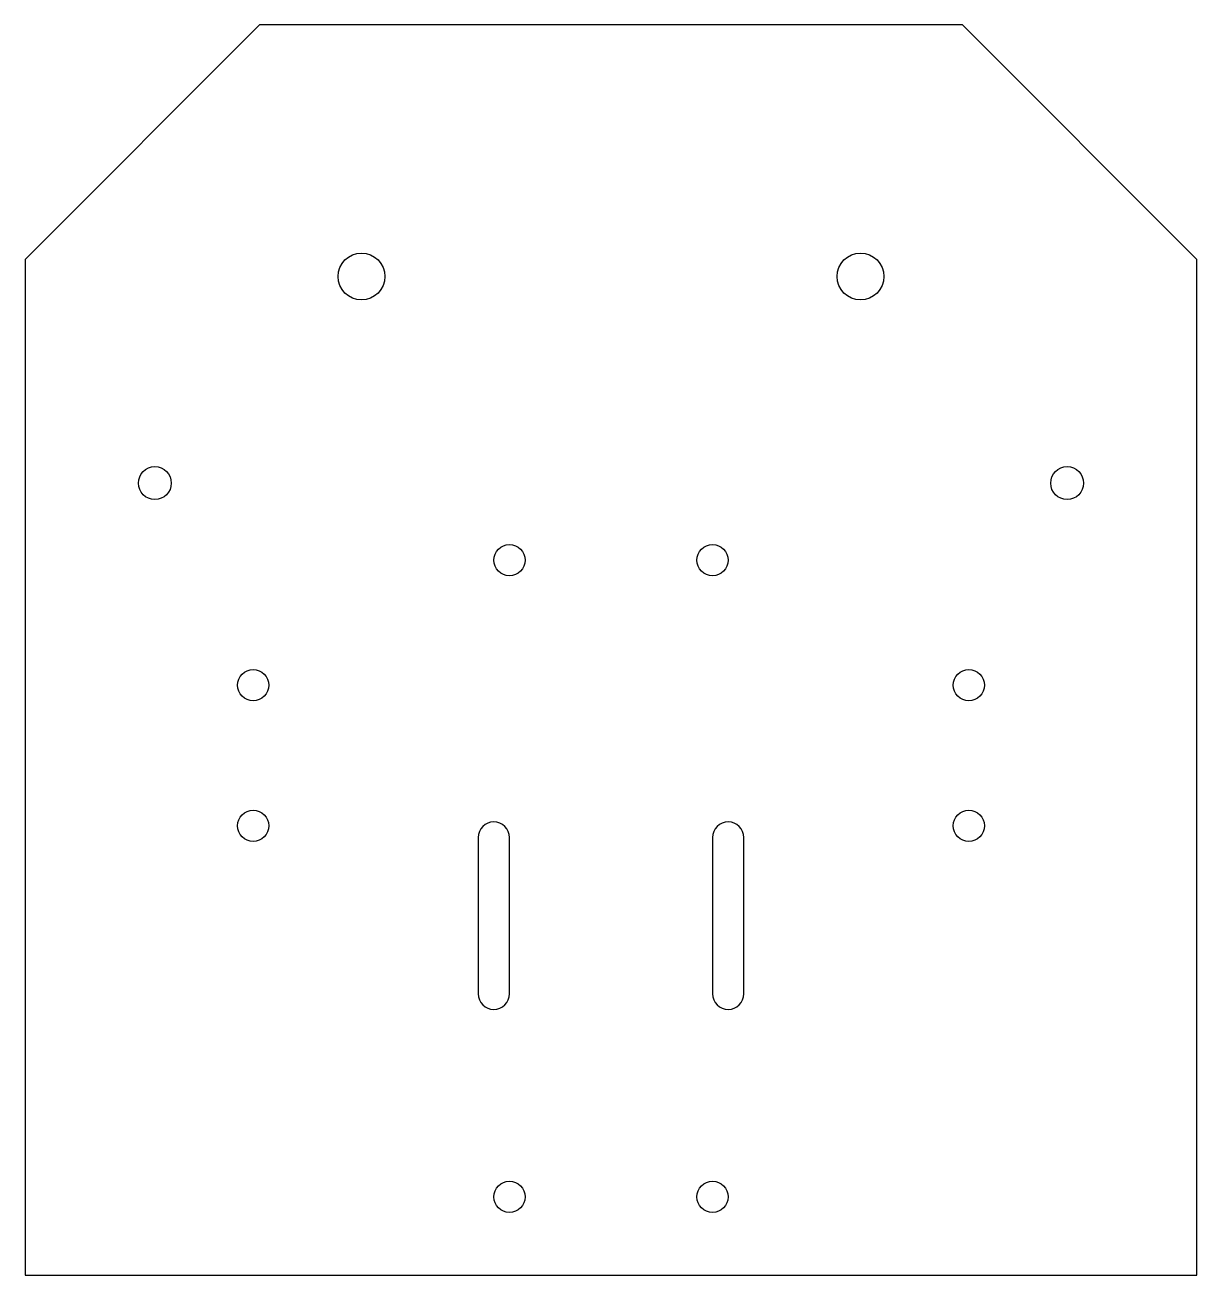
# Model space of a CAD drawing. Header units: millimetres. Extents: x -37.5 to 37.5, y 0 to 80.
import ezdxf

# ---------------------------------------------------------------- set-up
doc = ezdxf.new("R2010")
doc.units = ezdxf.units.MM

msp = doc.modelspace()

# ---------------------------------------------------------------- linework, layer by layer
at = {"color": 7, "linetype": 'Continuous', "lineweight": 25}
for p, q in [((-22.5, 80), (-37.5, 65)), ((22.5, 80), (-22.5, 80)), ((37.5, 65), (22.5, 80)), ((-37.5, 65), (-37.5, 0)), ((37.5, 0), (37.5, 65)), ((-8.5, 28), (-8.5, 18)), ((-6.5, 18), (-6.5, 28)), ((6.5, 28), (6.5, 18)), ((8.5, 18), (8.5, 28)), ((-37.5, 0), (37.5, 0))]:
    msp.add_line(p, q, dxfattribs=at)
for centre, radius in [((-15.969, 63.904), 1.5), ((15.969, 63.904), 1.5), ((-29.191, 50.681), 1.053), ((29.191, 50.681), 1.053), ((-6.5, 45.75), 1), ((6.5, 45.75), 1), ((-22.9, 37.75), 1), ((22.9, 37.75), 1), ((-22.9, 28.75), 1), ((22.9, 28.75), 1), ((-6.5, 5), 1), ((6.5, 5), 1)]:
    msp.add_circle(centre, radius, dxfattribs=at)
for centre, start, end in [((-7.5, 28), 0, 180), ((7.5, 28), 0, 180), ((-7.5, 18), 180, 0), ((7.5, 18), 180, 0)]:
    msp.add_arc(centre, 1, start, end, dxfattribs=at)

doc.saveas('drawing.dxf')
